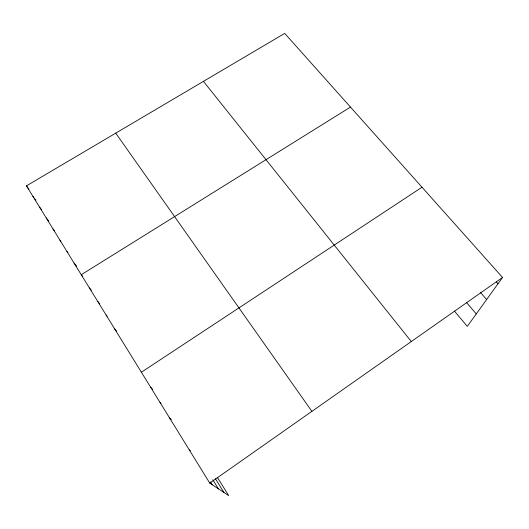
<?xml version="1.0" encoding="UTF-8"?>
<svg xmlns="http://www.w3.org/2000/svg" width="529" height="529" viewBox="0 0 529 529"><rect width="100%" height="100%" fill="white"/><g stroke="black" fill="none" stroke-linecap="round" stroke-linejoin="round"><path stroke-width="0.79" d="M217.287 477.277L228.713 495.613L209.755 483.089L26.45 185.864L284.708 33.387L502.55 277.467L467.292 326.36L454.418 311.078M209.755 483.089L502.55 277.467M141.382 372.224L422.003 187.22M350.482 107.083L81.254 274.73L82.775 276.568M189.276 449.895L190.46 450.873M169.578 417.95L171.27 419.537M160.003 402.424L161.028 403.429M150.606 387.182L152.762 389.39M496.374 281.99L497.981 283.802M114.694 328.952L116.684 331.207M480.332 292.312L486.627 299.546M106.111 315.033L107.142 316.223M466.479 302.476L476.259 313.922M97.68 301.365L99.809 303.864M89.394 287.935L91.372 290.282M74.034 263.025L76.639 266.193M66.925 251.493L67.891 252.683M59.922 240.14L60.908 241.369M203.44 81.367L411.298 341.555M53.026 228.958L54.54 230.856M46.235 217.941L48.589 220.917M39.543 207.09L41.46 209.53M32.95 196.398L33.922 197.648M34.901 198.897L35.873 200.147M26.45 185.864L28.93 189.058M115.732 133.149L311.905 411.357M215.402 478.725L223.946 492.466M212.77 479.73L218.391 488.796M210.562 482.012L212.241 484.736"/></g></svg>
